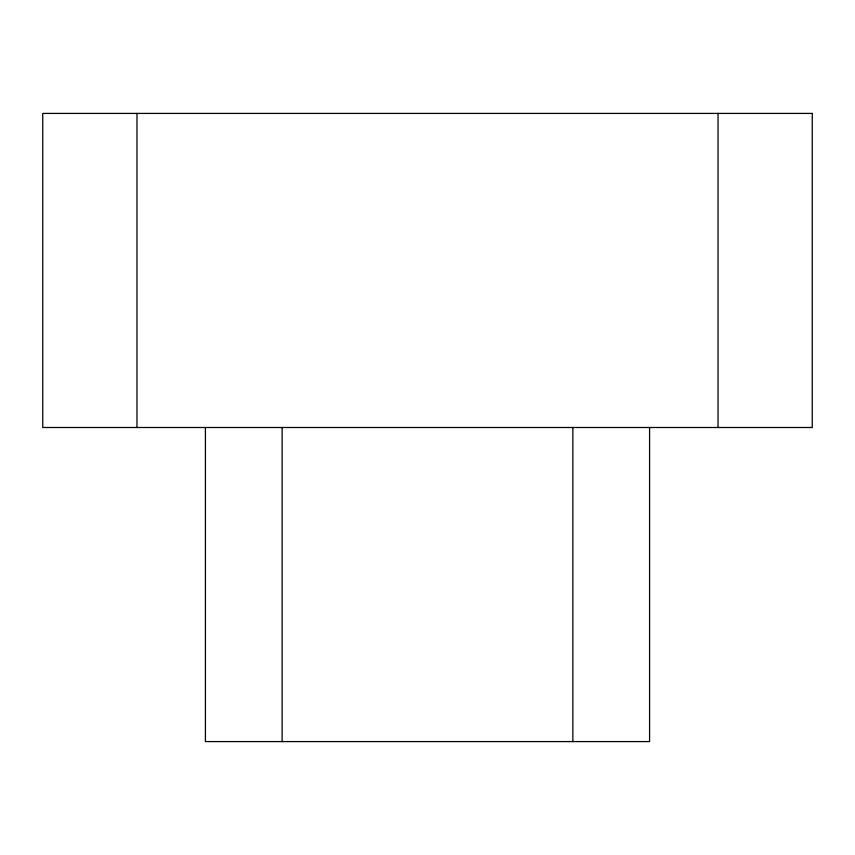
<?xml version="1.0" encoding="UTF-8"?>
<svg xmlns="http://www.w3.org/2000/svg" width="855" height="855" viewBox="0 0 855 855"><rect width="100%" height="100%" fill="white"/><g stroke="black" fill="none" stroke-linecap="round" stroke-linejoin="round"><path stroke-width="1.28" d="M718.029 113.416L718.029 427.5M649.586 427.5L649.586 741.584L205.414 741.584L205.414 427.5M572.861 427.5L572.861 741.584M282.139 427.5L282.139 741.584M136.971 113.416L136.971 427.5M812.25 113.416L42.75 113.416L42.75 427.5L812.25 427.5L812.25 113.416"/></g></svg>
